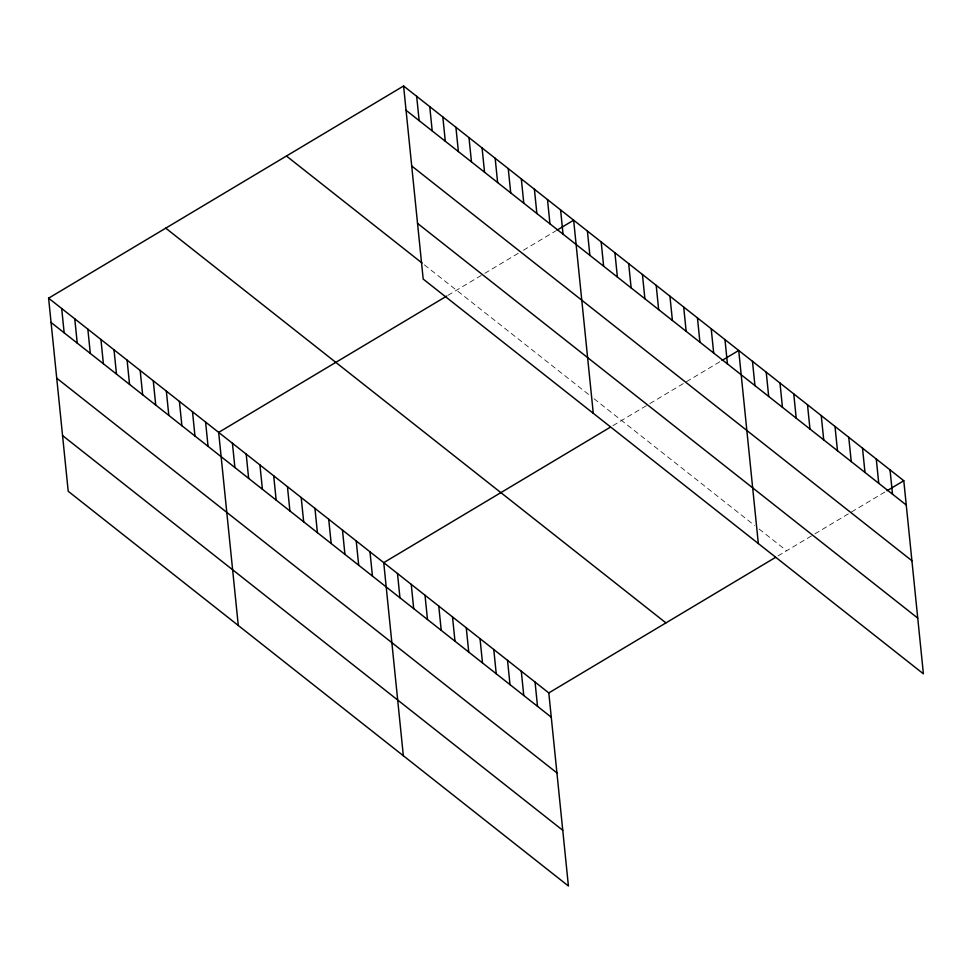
<?xml version="1.0" encoding="UTF-8"?>
<svg xmlns="http://www.w3.org/2000/svg" width="972" height="972" viewBox="0 0 972 972"><rect width="100%" height="100%" fill="white"/><g stroke="black" fill="none" stroke-linecap="round" stroke-linejoin="round"><path stroke-width="0.73" stroke-dasharray="4.86 3.65" d="M447.885 295.379L483.546 274.068M484.834 273.302L520.87 251.748M523.446 250.217L555.632 230.984M612.955 425.639L648.603 404.328M649.891 403.562L720.702 361.244M778.025 555.899L813.673 534.588M814.961 533.822L885.759 491.504M424.4 264.882L589.482 395.154M594.062 398.775L754.551 525.415M759.132 529.035L786.64 550.747"/><path stroke-width="1.46" d="M48.6 298.185L548.803 692.914L568.413 886.002L68.21 491.273L48.6 298.185L403.587 85.998L903.79 480.727L923.4 673.815L423.197 279.086L403.587 85.998M446.658 296.12L218.664 432.394L238.286 625.482M556.92 230.206L573.65 220.207L593.272 413.294M610.489 427.109L383.733 562.654L403.344 755.742M721.989 360.466L738.72 350.467L758.33 543.555M548.803 692.914L775.559 557.369M887.047 490.726L903.79 480.727M406.053 110.286L906.256 505.015M411.715 165.993L911.906 560.723M417.535 223.378L917.738 618.107M286.436 156.018L422.018 263.011M165.75 228.165L665.942 622.894M51.066 322.473L551.27 717.202M56.728 378.181L556.932 772.91M62.56 435.565L562.752 830.295M890.036 469.877L892.503 494.165M876.27 459.015L878.749 483.303M862.516 448.165L864.983 472.453M848.763 437.303L851.229 461.591M835.009 426.453L837.475 450.741M821.255 415.603L823.721 439.891M807.501 404.741L809.968 429.029M793.747 393.891L796.214 418.179M779.981 383.029L782.448 407.317M766.228 372.179L768.694 396.467M752.474 361.317L754.94 385.605M724.966 339.617L727.433 363.905M711.212 328.755L713.679 353.043M697.459 317.905L699.925 342.193M683.693 307.043L686.159 331.331M669.939 296.193L672.405 320.481M656.185 285.331L658.652 309.618M642.431 274.481L644.898 298.769M628.677 263.631L631.144 287.919M614.924 252.769L617.39 277.056M601.17 241.919L603.636 266.207M587.404 231.057L589.87 255.344M560.577 209.879L563.043 234.167M547.491 199.564L549.958 223.852M534.406 189.236L536.872 213.524M521.32 178.909L523.787 203.197M508.247 168.581L510.713 192.869M495.161 158.266L497.628 182.554M482.076 147.938L484.542 172.226M535.05 682.052L537.516 706.34M468.99 137.611L471.469 161.899M521.296 671.202L523.762 695.49M455.917 127.296L458.383 151.583M507.53 660.353L509.996 684.64M442.831 116.968L445.298 141.256M493.776 649.49L496.242 673.778M429.745 106.641L432.212 130.928M480.022 638.64L482.489 662.928M416.672 96.325L419.139 120.613M466.268 627.778L468.735 652.066M452.515 616.928L454.981 641.216M438.761 606.078L441.227 630.366M425.007 595.216L427.473 619.504M411.241 584.366L413.708 608.654M397.487 573.504L399.954 597.792M369.98 551.792L372.446 576.08M356.226 540.942L358.692 565.23M342.472 530.092L344.938 554.38M328.718 519.23L331.185 543.518M314.952 508.38L317.419 532.668M301.199 497.518L303.665 521.806M287.445 486.668L289.911 510.956M273.691 475.806L276.157 500.094M259.937 464.956L262.404 489.244M246.183 454.106L248.65 478.394M232.43 443.244L234.896 467.532M205.59 422.067L208.057 446.355M192.505 411.739L194.971 436.027M179.419 401.424L181.886 425.712M166.346 391.096L168.812 415.384M153.26 380.769L155.727 405.057M140.175 370.454L142.641 394.741M127.089 360.126L129.555 384.414M114.016 349.798L116.482 374.086M100.93 339.483L103.397 363.771M87.844 329.156L90.311 353.443M74.759 318.828L77.238 343.116M61.686 308.513L64.152 332.801"/></g></svg>
